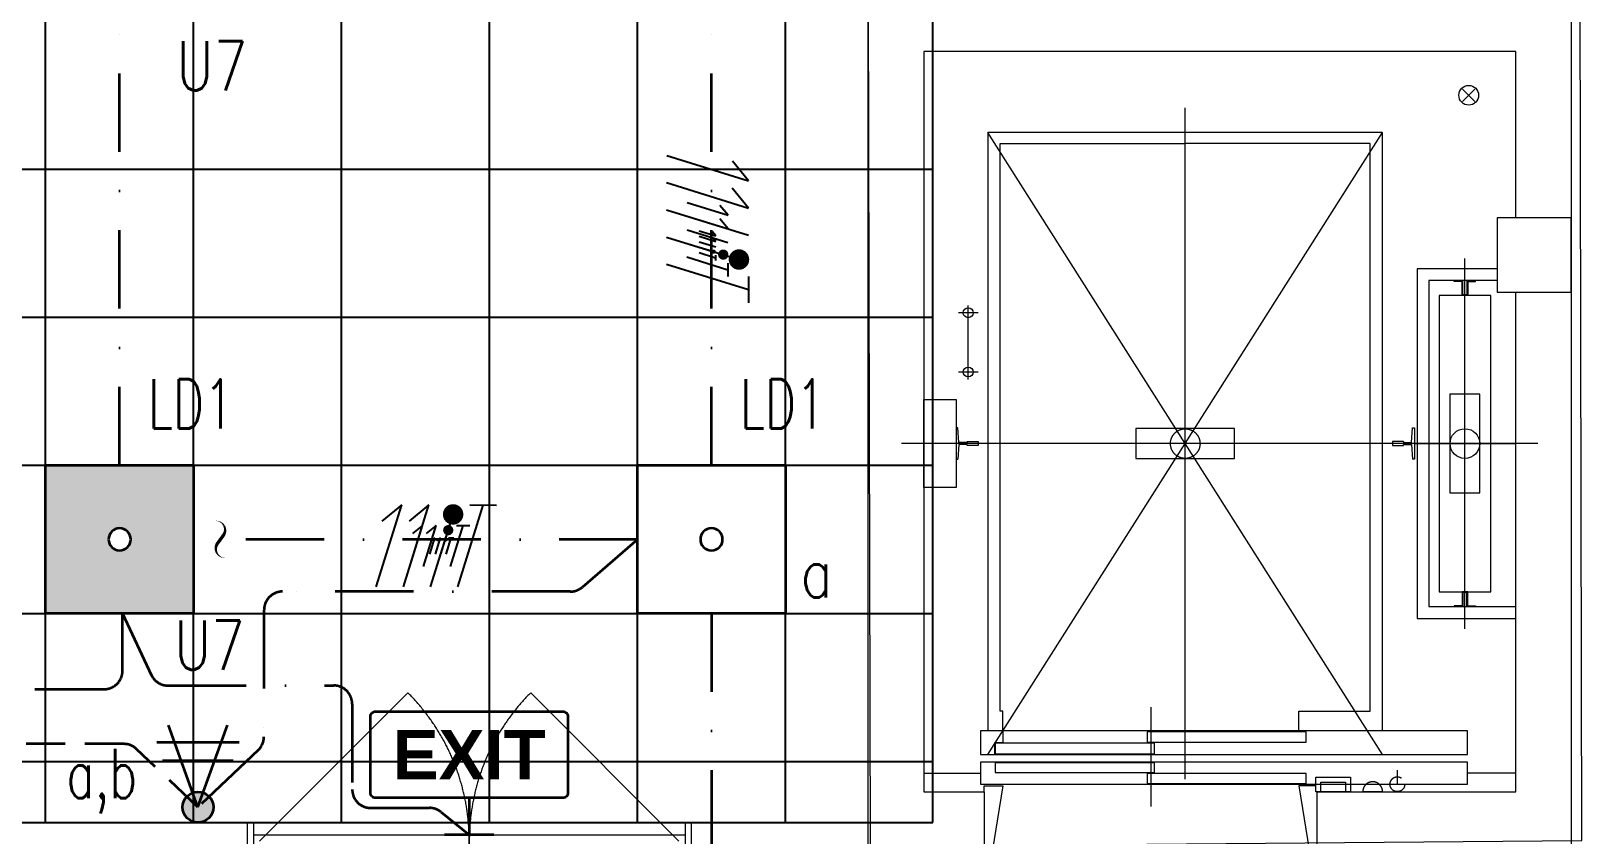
# Model space of a CAD drawing. Header units: inches. Extents: x -12418 to 183584, y -29325 to 19878.
# Drawn here: x 42541 to 48829, y -897 to 2359 of the extents above; entities that cross this region are included whole.
import ezdxf
from ezdxf.enums import TextEntityAlignment as Align

# ---------------------------------------------------------------- set-up
doc = ezdxf.new("R2010")
doc.units = ezdxf.units.IN
doc.header["$LTSCALE"] = 25
doc.header["$MEASUREMENT"] = 0
for name, pattern in [('00-Ground Floor$0$CENTERX2', [101.6, 63.5, -12.7, 12.7, -12.7]), ('00-Ground Floor$0$DASHED', [0.75, 0.5, -0.25]), ('00-Ground Floor$0$DASHED2', [9.525, 6.35, -3.175]), ('DASHDOT', [25.4, 12.7, -6.35, 0, -6.35]), ('HIDDEN', [9.525, 6.35, -3.175])]:
    doc.linetypes.add(name, pattern=pattern)
doc.layers.get('0').update_dxf_attribs({"color": 8})
for name, color, linetype, lineweight in [('00-Ground Floor$0$Aluminum', 251, 'Continuous', 5), ('00-Ground Floor$0$Axis', 251, '00-Ground Floor$0$CENTERX2', 5), ('00-Ground Floor$0$C-HYDR-CTCH', 251, 'Continuous', 5), ('00-Ground Floor$0$Cabin', 7, 'Continuous', 5), ('00-Ground Floor$0$Notes', 1, 'Continuous', 5), ('00-Ground Floor$0$Structure', 251, 'Continuous', 5), ('00-Ground Floor$0$Tech', 169, '00-Ground Floor$0$DASHED2', 5), ('00-Ground Floor$0$Walls', 251, 'Continuous', 5), ('E-LITE-CIRC', 6, 'Continuous', 25), ('E-LITE-CIRC-NUMB', 6, 'Continuous', 25), ('E-LITE-CLNG', 150, 'Continuous', 35), ('E-LITE-CLNG-CNDT', 6, 'DASHDOT', 35), ('E-LITE-CTRL', 6, 'Continuous', 25), ('E-LITE-EXIT-CTRL', 6, 'Continuous', 25), ('E-LITE-EXIT-IDEN', 6, 'Continuous', 25), ('E-LITE-EXIT-WALL @ 100', 3, 'Continuous', 35), ('E-LITE-FLOR-CNDT', 6, 'HIDDEN', 35), ('E-LITE-IDEN', 6, 'Continuous', 25), ('E-LITE-SWCH @ 100', 3, 'Continuous', 35), ('E-POWR-WIRE', 6, 'Continuous', 25), ('E-POWR-WIRE @ 100', 6, 'Continuous', 25), ('E-POWR-WIRE @ 20', 6, 'Continuous', 25), ('E-POWR-WIRE @ 50', 6, 'Continuous', 25)]:
    doc.layers.add(name, color=color, linetype=linetype, lineweight=lineweight)
doc.layers.add('00-Ground Floor$0$False Ceiling', color=251, linetype='Continuous')
doc.layers.add('E-LIGHTING CONDUIT', color=6, linetype='Continuous')
doc.styles.add('DC_Arial', font='arial.ttf', dxfattribs={"width": 0.7})
doc.styles.add('DC_Simplex', font='SIMPLEX.shx', dxfattribs={"width": 0.7})

# ---------------------------------------------------------------- blocks, each defined once
blk = doc.blocks.new('00-Ground Floor$0$T127-1_B')
at = {"layer": '00-Ground Floor$0$Cabin'}
for p, q in [((78, 4), (82, 63.5)), ((44.5, 8), (44.5, 4)), ((44.5, 4), (78, 4)), ((44.5, -8), (44.5, -4)), ((44.5, -4), (78, -4)), ((78, -4), (82, -63.5))]:
    blk.add_line(p, q, dxfattribs=at)
at = {"layer": '00-Ground Floor$0$Cabin', "ltscale": 5}
for points in [[(82, 63.5), (89, 63.5), (89, -63.5), (82, -63.5)], [(44.5, 8), (0, 8), (0, -8), (44.5, -8)]]:
    blk.add_lwpolyline(points, dxfattribs=at)
blk = doc.blocks.new('00-Ground Floor$0$T127-1_B__1680')
at = {"layer": '00-Ground Floor$0$Axis'}
blk.add_line((-990, 0), (990, 0), dxfattribs=at)
at = {"layer": '00-Ground Floor$0$Notes', "xscale": -1}
blk.add_blockref('00-Ground Floor$0$T127-1_B', (-840, 0), dxfattribs=at)
at = {"layer": '00-Ground Floor$0$Notes'}
blk.add_blockref('00-Ground Floor$0$T127-1_B', (840, 0), dxfattribs=at)
blk = doc.blocks.new('00-Ground Floor$0$JIS5K')
at = {"layer": '00-Ground Floor$0$Cabin'}
for p, q in [((60.2, 8), (60.2, 11.2)), ((60.2, -8), (60.2, -11.2))]:
    blk.add_line(p, q, dxfattribs=at)
at = {"layer": '00-Ground Floor$0$Cabin', "ltscale": 5}
for points in [[(57, 11.2), (0, 11.2), (0, -11.2), (57, -11.2)], [(60.2, 8), (3.2, 8), (3.2, -8), (60.2, -8)], [(57, 11.2), (57, 43.5), (60.2, 43.5), (60.2, 11.2)], [(57, -11.2), (57, -43.5), (60.2, -43.5), (60.2, -11.2)]]:
    blk.add_lwpolyline(points, dxfattribs=at)
blk = doc.blocks.new('00-Ground Floor$0$JIS5K__1200')
at = {"layer": '00-Ground Floor$0$Axis'}
blk.add_line((-750, 0), (750, 0), dxfattribs=at)
at = {"layer": '00-Ground Floor$0$Notes', "xscale": -1}
blk.add_blockref('00-Ground Floor$0$JIS5K', (-600, 0), dxfattribs=at)
at = {"layer": '00-Ground Floor$0$Notes'}
blk.add_blockref('00-Ground Floor$0$JIS5K', (600, 0), dxfattribs=at)
blk = doc.blocks.new('00-Ground Floor$0$对重支撑1')
at = {"layer": '00-Ground Floor$0$Cabin'}
blk.add_lwpolyline([(1060, 178), (929, 178), (929, -178), (1060, -178)], close=True, dxfattribs=at).dxf.unprotected_set("ltscale", 0)
blk = doc.blocks.new('00-Ground Floor$0$井道平面图轿厢1轿厢地坎')
at = {"layer": '00-Ground Floor$0$Axis', "ltscale": 0.864}
blk.add_lwpolyline([(0, 96), (0, -192)], dxfattribs=at)
at = {"layer": '00-Ground Floor$0$Cabin', "ltscale": 5}
for points in [[(690, 0), (690, -96), (-1285, -96), (-1285, 0)], [(15, -3), (15, -46), (-630, -46), (-630, -3)], [(630, -50), (630, -93), (-15, -93), (-15, -50)]]:
    blk.add_lwpolyline(points, close=True, dxfattribs=at)
at = {"layer": '00-Ground Floor$0$Cabin'}
for points in [[(600, 0), (600, -48)], [(600, -48), (633, -48)], [(633, -48), (633, -96)]]:
    blk.add_lwpolyline(points, dxfattribs=at)
blk = doc.blocks.new('00-Ground Floor$0$层门地坎1')
at = {"layer": '00-Ground Floor$0$Axis', "ltscale": 0.81}
blk.add_lwpolyline([(0, 90), (0, -180)], dxfattribs=at)
at = {"layer": '00-Ground Floor$0$Cabin', "ltscale": 5}
for points in [[(690, 0), (690, -90), (-1285, -90), (-1285, 0)], [(15, -47), (15, -87), (-630, -87), (-630, -47)], [(630, -3), (630, -43), (-15, -43), (-15, -3)]]:
    blk.add_lwpolyline(points, close=True, dxfattribs=at)
blk = doc.blocks.new('00-Ground Floor$0$A$Ce9e1c4c3')
at = {"layer": '00-Ground Floor$0$False Ceiling', "color": 254, "linetype": 'Continuous'}
for p, q in [((-57400, -847.4), (-57400, 8572.6)), ((-56800, -847.4), (-56800, 8572.6)), ((-56200, -847.4), (-56200, 8572.6)), ((-55600, -847.4), (-55600, 8572.6)), ((-55000, -847.4), (-55000, 8572.6)), ((-54400, -847.4), (-54400, 8572.6)), ((-62822.1, 1800), (-53802.1, 1800)), ((-62822.1, 1200), (-53802.1, 1200)), ((-62822.1, 600), (-53802.1, 600)), ((-62822.1, 0), (-53802.1, 0)), ((-62822.1, -600), (-53802.1, -600))]:
    blk.add_line(p, q, dxfattribs=at)
at = {"layer": '00-Ground Floor$0$False Ceiling', "color": 254}
for p, q in [((-53802.1, -847.4, 0), (-53802.1, 8572.6, 0)), ((-62822.1, -847.4, 0), (-53802.1, -847.4, 0))]:
    blk.add_line(p, q, dxfattribs=at)
blk = doc.blocks.new('00-Ground Floor')
at = {"layer": '00-Ground Floor$0$Aluminum', "linetype": '00-Ground Floor$0$DASHED', "ltscale": 300}
for p, q in [((43467.9, -922.4, 0), (44069, -321.4, 0)), ((45167.9, -922.4, 0), (44566.9, -321.4, 0))]:
    blk.add_line(p, q, dxfattribs=at)
at = {"layer": '00-Ground Floor$0$Aluminum'}
for p, q in [((43417.9, -847.4, 0), (43442.9, -847.4, 0)), ((43442.9, -847.4, 0), (43442.9, -947.4, 0)), ((45192.9, -847.4, 0), (45192.9, -947.4, 0)), ((45192.9, -847.4, 0), (45217.9, -847.4, 0)), ((43442.9, -897.4, 0), (45192.9, -897.4, 0))]:
    blk.add_line(p, q, dxfattribs=at)
at = {"layer": '00-Ground Floor$0$Aluminum', "linetype": '00-Ground Floor$0$DASHED', "ltscale": 300}
for centre, start, end in [((43467.9, -922.4, 0), 315, 45), ((45167.9, -922.4, 0), 135, 225)]:
    blk.add_arc(centre, 850, start, end, dxfattribs=at)
at = {"layer": '00-Ground Floor$0$Axis'}
blk.add_line((48149.8, 688), (48559.8, 688), dxfattribs=at)
at = {"layer": '00-Ground Floor$0$Axis', "ltscale": 3}
for points in [[(47220.8, -672), (47220.8, 2048)], [(48020.8, -572), (46420.8, 1948)], [(46420.8, -572), (48020.8, 1948)], [(48650.8, 688), (46070.8, 688)]]:
    blk.add_lwpolyline(points, dxfattribs=at)
at = {"layer": '00-Ground Floor$0$Axis', "ltscale": 0.24}
for points in [[(46380.8, 1218), (46300.8, 1218)], [(46380.8, 978), (46300.8, 978)]]:
    blk.add_lwpolyline(points, dxfattribs=at)
at = {"layer": '00-Ground Floor$0$Axis', "ltscale": 0.9}
blk.add_lwpolyline([(46340.8, 948), (46340.8, 1248)], dxfattribs=at)
at = {"layer": '00-Ground Floor$0$Axis', "ltscale": 1.5}
blk.add_lwpolyline([(47470.8, 688), (46970.8, 688)], dxfattribs=at)
at = {"layer": '00-Ground Floor$0$C-HYDR-CTCH', "flags": 128}
blk.add_lwpolyline([(45935.6, 2481.2), (45943.1, -943.6), (48829.4, -919.7), (48821.9, 2505.1), (45935.6, 2481.2)], dxfattribs=at)
at = {"layer": '00-Ground Floor$0$Cabin'}
for points in [[(48020.8, 1948), (46420.8, 1948)], [(46420.8, 1948), (46420.8, -476)], [(48020.8, 1948), (46420.8, 1948)], [(46420.8, 1948), (46420.8, -476)], [(46470.8, -396), (46470.8, 1904)], [(46470.8, 1904), (47220.8, 1904)], [(47970.8, 1904), (47220.8, 1904)], [(47970.8, -396), (47970.8, 1904)], [(48020.8, -476), (48020.8, 1948)], [(48020.8, -476), (48020.8, 1948)], [(48354.8, 438), (48354.8, 938)], [(46480.8, -396), (46470.8, -396)], [(46480.8, -476), (46480.8, -396)], [(47680.8, -476), (47680.8, -396)], [(47680.8, -396), (47970.8, -396)], [(46420.8, -476), (46390.8, -476)], [(46390.8, -476), (46390.8, -572)], [(46420.8, -476), (46390.8, -476)], [(46390.8, -476), (46390.8, -572)], [(48365.8, -476), (48020.8, -476)], [(48365.8, -476), (48020.8, -476)], [(48365.8, -572), (48365.8, -476)], [(48365.8, -572), (48365.8, -476)], [(46390.8, -572), (48365.8, -572)], [(46390.8, -572), (48365.8, -572)], [(46160.8, -647), (46390.8, -647)], [(48560.8, -647), (48365.8, -647)], [(46405.8, -723), (46405.8, -723), (46405.8, -698), (46480.8, -698), (46430.8, -1008), (46405.8, -1008), (46405.8, -993), (46105.8, -993)], [(47750.8, -698), (47680.8, -698), (47730.8, -1008), (47755.8, -1008), (47755.8, -993), (48055.8, -993)]]:
    blk.add_lwpolyline(points, dxfattribs=at)
at = {"layer": '00-Ground Floor$0$Cabin', "ltscale": 5}
for points in [[(48485.8, 1396.2), (48160.8, 1396.2), (48160.8, -20.2), (48560.8, -20.2)], [(48485.8, 1348.2), (48208.8, 1348.2), (48208.8, 27.8), (48560.8, 27.8)]]:
    blk.add_lwpolyline(points, dxfattribs=at)
blk.add_lwpolyline([(48459.8, 1288), (48249.8, 1288), (48249.8, 88), (48459.8, 88)], close=True, dxfattribs=at)
at = {"layer": '00-Ground Floor$0$Cabin'}
blk.add_lwpolyline([(48415.8, 888), (48293.8, 888), (48293.8, 488), (48415.8, 488)], close=True, dxfattribs=at)
at = {"layer": '00-Ground Floor$0$Cabin', "ltscale": 50}
blk.add_lwpolyline([(47020.8, 749), (47020.8, 627), (47420.8, 627), (47420.8, 749)], close=True, dxfattribs=at)
at = {"layer": '00-Ground Floor$0$Cabin'}
for centre, radius in [((46340.8, 1218), 20), ((46340.8, 978), 20), ((48354.8, 688), 60)]:
    blk.add_circle(centre, radius, dxfattribs=at)
at = {"layer": '00-Ground Floor$0$Notes'}
for p, q in [((48395.3, 2124.1), (48345.3, 2074.1)), ((48395.3, 2074.1), (48345.3, 2124.1))]:
    blk.add_line(p, q, dxfattribs=at)
blk.add_circle((48370.3, 2099.1), 40, dxfattribs=at)
at = {"layer": '00-Ground Floor$0$Structure'}
for points in [[(48560.8, 1602), (48560.8, 2277), (46160.8, 2277), (46160.8, -723), (46405.8, -723), (46405.8, -948), (45935.8, -948), (45935.8, 2502), (48785.8, 2502), (48785.8, -948), (47755.8, -948)], [(47755.8, -948), (47755.8, -723), (48560.8, -723), (48560.8, 1302)]]:
    blk.add_lwpolyline(points, dxfattribs=at)
blk.add_lwpolyline([(48485.8, 1302), (48785.8, 1302), (48785.8, 1602), (48485.8, 1602)], close=True, dxfattribs=at)
at = {"layer": '00-Ground Floor$0$Tech', "ltscale": 9}
for points in [[(47750.8, -663), (47890.8, -663), (47890.8, -723), (47750.8, -723)], [(47770.8, -683), (47870.8, -683), (47870.8, -723), (47770.8, -723)]]:
    blk.add_lwpolyline(points, close=True, dxfattribs=at)
at = {"layer": '00-Ground Floor$0$Tech', "ltscale": 0.36}
blk.add_lwpolyline([(48080.8, -692), (48080.8, -632)], dxfattribs=at)
at = {"layer": '00-Ground Floor$0$Tech', "ltscale": 0.48}
blk.add_lwpolyline([(47940.8, -722), (48020.8, -722)], dxfattribs=at)
at = {"layer": '00-Ground Floor$0$Tech', "ltscale": 5}
blk.add_circle((47220.8, 688), 60, dxfattribs=at)
at = {"layer": '00-Ground Floor$0$Tech'}
blk.add_circle((48080.8, -692), 30, dxfattribs=at)
blk.add_arc((47980.8, -722), 40, 0, 180, dxfattribs=at)
at = {"layer": '00-Ground Floor$0$Walls'}
for p, q in [((37177.9, -847.4, 0), (43417.9, -847.4, 0)), ((43417.9, -847.4, 0), (43417.9, -947.4, 0)), ((45217.9, -847.4, 0), (45935.8, -847.4)), ((45217.9, -847.4, 0), (45217.9, -947.4, 0))]:
    blk.add_line(p, q, dxfattribs=at)
at = {"layer": '00-Ground Floor$0$False Ceiling', "color": 254}
blk.add_blockref('00-Ground Floor$0$A$Ce9e1c4c3', (100000, 0), dxfattribs=at)
at = {"layer": '00-Ground Floor$0$Notes', "xscale": -1, "rotation": 270.0000015352345}
blk.add_blockref('00-Ground Floor$0$JIS5K__1200', (48354.8, 688), dxfattribs=at)
at = {"layer": '00-Ground Floor$0$Notes', "yscale": -1, "rotation": 180}
for name in ['00-Ground Floor$0$对重支撑1', '00-Ground Floor$0$T127-1_B__1680']:
    blk.add_blockref(name, (47220.8, 688), dxfattribs=at)
at = {"layer": '00-Ground Floor$0$Notes', "xscale": -1}
for name, p in [('00-Ground Floor$0$井道平面图轿厢1轿厢地坎', (47080.8, -476)), ('00-Ground Floor$0$层门地坎1', (47080.8, -602))]:
    blk.add_blockref(name, p, dxfattribs=at)
blk = doc.blocks.new('*U303')
h = blk.add_hatch(color=254)
h.dxf.hatch_style = 1
h.paths.add_polyline_path([(-300, 300), (-300, -300), (300, -300), (300, 300)])
edge = h.paths.add_edge_path(flags=16)
edge.add_arc((0, 0), 45, 0, 360)
blk.add_lwpolyline([(-300, 300), (-300, -300), (300, -300), (300, 300)], close=True)
blk.add_circle((0, 0), 45)
at = {"layer": 'E-LITE-CIRC-NUMB', "style": 'DC_Simplex', "width": 0.7, "flags": 8}
blk.add_attdef('CIRCUIT', text='', height=200, rotation=0, dxfattribs=at).set_placement((-473.9, 300), align=Align.RIGHT)
at = {"layer": 'E-LITE-CTRL', "style": 'DC_Simplex', "width": 0.7, "flags": 8}
blk.add_attdef('CONTROL', (1118.9, -935), '', height=200, rotation=360, dxfattribs=at)
at = {"layer": 'E-LITE-IDEN', "style": 'DC_Simplex', "width": 0.7, "flags": 8}
blk.add_attdef('TYPE', (-114.6, 448.6), '', height=200, rotation=360, dxfattribs=at)
blk = doc.blocks.new('*U14')
blk.add_lwpolyline([(-300, 300), (-300, -300), (300, -300), (300, 300)], close=True)
blk.add_circle((0, 0), 45)
at = {"layer": 'E-LITE-CIRC-NUMB', "style": 'DC_Simplex', "width": 0.7, "flags": 8}
blk.add_attdef('CIRCUIT', text='', height=200, rotation=0, dxfattribs=at).set_placement((-473.9, 300), align=Align.RIGHT)
at = {"layer": 'E-LITE-CTRL', "style": 'DC_Simplex', "width": 0.7, "flags": 8}
blk.add_attdef('CONTROL', (1118.9, -935), '', height=200, rotation=360, dxfattribs=at)
at = {"layer": 'E-LITE-IDEN', "style": 'DC_Simplex', "width": 0.7, "flags": 8}
blk.add_attdef('TYPE', (-114.6, 448.6), '', height=200, rotation=360, dxfattribs=at)
blk = doc.blocks.new('*U17')
for p, q in [((0, 0), (0, -1.5)), ((1, -1.5), (-1, -1.5))]:
    blk.add_line(p, q)
blk.add_lwpolyline([(3.8, 0), (-3.8, 0, -0.414214), (-4, 0.2), (-4, 3.3, -0.414214), (-3.8, 3.5), (3.8, 3.5, -0.414214), (4, 3.3), (4, 0.2, -0.414214)], format="xyb", close=True)
at = {"color": 251, "insert": (0, 1.75), "char_height": 2, "attachment_point": 5, "style": 'DC_Arial'}
blk.add_mtext('{\\fArial|b1|i0|c0|p34;\\W1;EXIT}', dxfattribs=at)
at = {"layer": 'E-LITE-EXIT-CTRL', "style": 'DC_Simplex', "width": 0.7, "flags": 8}
blk.add_attdef('CONTROL', (4.5, -2.5), '', height=2, rotation=360, dxfattribs=at)
at = {"layer": 'E-LITE-EXIT-IDEN', "style": 'DC_Simplex', "width": 0.7, "flags": 8}
blk.add_attdef('TYPE', (4.5, 4), '', height=2, rotation=360, dxfattribs=at)
blk = doc.blocks.new('*U39')
blk.add_hatch(color=256).paths.add_polyline_path([(-0.625, -0.625, 1), (0.625, -0.625, 1)])
for p, q in [((0, -0.625), (-1.2, -3.947)), ((0, -0.625), (1.2, -3.947)), ((-1.433, -2.5), (1.433, -2.5)), ((-1.665, -3.25), (1.665, -3.25))]:
    blk.add_line(p, q)
blk.add_circle((0, -0.625), 0.625)
at = {"layer": 'E-LITE-CTRL', "style": 'DC_Simplex', "width": 0.7, "flags": 8}
blk.add_attdef('CONTROL', (-26.627, -10.116), '', height=2, rotation=360, dxfattribs=at)
at = {"layer": 'E-LITE-IDEN', "style": 'DC_Simplex', "width": 0.7, "flags": 8}
blk.add_attdef('TYPE', text='', height=2, rotation=360, dxfattribs=at).set_placement((-31.991, -10.116), align=Align.RIGHT)
blk = doc.blocks.new('*U87')
for p, q in [((-1.653, 3.821), (1.668, 2.791)), ((1.668, 2.791), (1.009, 3.593)), ((-1.655, 2.719), (1.665, 1.689)), ((1.665, 1.689), (1.006, 2.491)), ((-1.658, 1.617), (1.663, 0.587)), ((-1.66, 0.515), (1.66, -0.515)), ((-1.663, -0.587), (1.658, -1.617)), ((1.659, -1.078), (1.657, -2.157))]:
    blk.add_line(p, q)
at = {"const_width": 0.414}
blk.add_lwpolyline([(1.278, -0.19, 1), (1.277, -0.604, 1)], format="xyb", close=True, dxfattribs=at)
blk = doc.blocks.new('*U1372')
at = {"layer": 'E-POWR-WIRE @ 100', "xscale": 100, "yscale": 100, "zscale": 100}
blk.add_blockref('*U87', (45283.7, 1473.4), dxfattribs=at)
at = {"layer": 'E-POWR-WIRE @ 20', "xscale": 20, "yscale": 20, "zscale": 20}
blk.add_blockref('*U87', (45283.7, 1473.4), dxfattribs=at)
at = {"layer": 'E-POWR-WIRE @ 50', "xscale": 50, "yscale": 50, "zscale": 50}
blk.add_blockref('*U87', (45283.7, 1473.4), dxfattribs=at)
blk = doc.blocks.new('*U81')
for p, q in [((-2.719, -1.655), (-1.689, 1.665)), ((-1.689, 1.665), (-2.491, 1.006)), ((-1.617, -1.658), (-0.587, 1.663)), ((-0.587, 1.663), (-1.389, 1.004)), ((-0.515, -1.66), (0.515, 1.66)), ((0.587, -1.663), (1.617, 1.658)), ((1.078, 1.659), (2.157, 1.657))]:
    blk.add_line(p, q)
at = {"const_width": 0.414}
blk.add_lwpolyline([(0.19, 1.278, 1), (0.604, 1.277, 1)], format="xyb", close=True, dxfattribs=at)
blk = doc.blocks.new('*U1410')
at = {"layer": 'E-POWR-WIRE @ 100', "xscale": 100, "yscale": 100, "zscale": 100}
blk.add_blockref('*U81', (44212.7, 273.4), dxfattribs=at)
at = {"layer": 'E-POWR-WIRE @ 20', "xscale": 20, "yscale": 20, "zscale": 20}
blk.add_blockref('*U81', (44212.7, 273.4), dxfattribs=at)
at = {"layer": 'E-POWR-WIRE @ 50', "xscale": 50, "yscale": 50, "zscale": 50}
blk.add_blockref('*U81', (44212.7, 273.4), dxfattribs=at)
blk = doc.blocks.new('CD-CUT')
at = {"linetype": 'Continuous'}
blk.add_lwpolyline([(-30.4, 100, 0, 1.75, 0), (-13.9, 97.3, 1.75, 17.5, -0.545095), (15.4, 21.1, 17.5, 17.5, 0), (-15.4, -21.1, 17.5, 1.75, 0.545095), (13.9, -97.3, 1.75, 0, 0), (30.4, -100, 0, 0, 0)], format="xyseb", dxfattribs=at)

msp = doc.modelspace()

# ---------------------------------------------------------------- linework, layer by layer
at = {"layer": 'E-LITE-CLNG-CNDT', "color": 1}
msp.add_lwpolyline([(42900, 600), (42900, 2400)], dxfattribs=at)
at = {"layer": 'E-LITE-CLNG-CNDT'}
for points in [[(45300, 600), (45300, 2400)], [(45000, 300), (43309, 300)]]:
    msp.add_lwpolyline(points, dxfattribs=at)
for points in [[(45000, 300), (44776.3, 106.8, -0.179979), (44727.3, 88.6), (43560.6, 88.6, 0.414214), (43485.6, 13.6), (43485.6, -499.3, -0.206019), (43462.1, -553.7), (43217.9, -784.9)], [(45300, 0), (45300, -1064.2, -0.414214), (45225, -1139.2), (19434.9, -1139.2, 0.414214), (19359.9, -1214.2), (19359.9, -2847.4)]]:
    msp.add_lwpolyline(points, format="xyb", dxfattribs=at)
at = {"layer": 'E-LITE-CLNG-CNDT', "color": 1, "elevation": 0}
msp.add_lwpolyline([(35495.4, 129.1), (35495.4, -231.8, 0.414214), (35570.4, -306.8), (42837.3, -306.8, 0.414214), (42912.3, -231.8), (42912.3, 0)], format="xyb", dxfattribs=at)
at = {"layer": 'E-LITE-CLNG-CNDT', "color": 1}
msp.add_lwpolyline([(42912.3, 0), (43029.8, -251.6, 0.280712), (43096.4, -292.2), (43768.3, -292.1, -0.41424), (43843.3, -367.1), (43843.3, -712.9, 0.414214), (43918.3, -787.9), (44156.2, -787.9, -0.172304), (44203.5, -804.7), (44317.6, -897.4)], format="xyb", dxfattribs=at)
at = {"layer": 'E-LITE-FLOR-CNDT', "elevation": 0}
msp.add_lwpolyline([(43217.9, -784.9), (42969.2, -549.4, 0.191825), (42917.6, -528.9), (37457.2, -528.9, -0.414214), (37382.2, -453.9), (37382.2, 8219.3, -0.414214), (37457.2, 8294.3), (42936.3, 8294.3), (43217.9, 8510.1)], format="xyb", dxfattribs=at)

# ---------------------------------------------------------------- block references
at = {"layer": 'E-LIGHTING CONDUIT', "xscale": 0.762, "yscale": 0.762, "zscale": 0.762}
msp.add_blockref('CD-CUT', (43309, 300), dxfattribs=at)
at = {"layer": 'E-LITE-CLNG'}
ref = msp.add_blockref('*U303', (42900, 300), dxfattribs=dict(at, xscale=-1))
ref.add_attrib('TYPE', 'LD1', (43014.6, 748.6), dxfattribs={"layer": 'E-LITE-IDEN', "height": 200, "rotation": 0, "style": 'DC_Simplex', "width": 0.7, "flags": 8})
ref = msp.add_blockref('*U14', (45300, 300), dxfattribs=dict(at, xscale=-1))
ref.add_attrib('TYPE', 'LD1', (45414.6, 748.6), dxfattribs={"layer": 'E-LITE-IDEN', "height": 200, "rotation": 0, "style": 'DC_Simplex', "width": 0.7, "flags": 8})
at = {"layer": 'E-LITE-CLNG-CNDT', "color": 1}
msp.add_blockref('00-Ground Floor', (0, 0), dxfattribs=at)
at = {"layer": 'E-LITE-EXIT-WALL @ 100', "xscale": 100, "yscale": 100, "zscale": 100}
msp.add_blockref('*U17', (44317.6, -747.4), dxfattribs=at)
at = {"layer": 'E-LITE-SWCH @ 100'}
ref = msp.add_blockref('*U39', (43217.9, -847.4, 0), dxfattribs=dict(at, xscale=100, yscale=100, zscale=100, rotation=180))
ref.add_attrib('CONTROL', 'a,b', (42684.4, -748.9, 0), dxfattribs={"layer": 'E-LITE-CTRL', "height": 200, "rotation": 360, "style": 'DC_Simplex', "width": 0.7, "flags": 8})
at = {"layer": 'E-POWR-WIRE'}
for name in ['*U1372', '*U1410']:
    msp.add_blockref(name, (0, 0), dxfattribs=at)

# ---------------------------------------------------------------- texts
at = {"layer": 'E-LITE-CIRC', "style": 'DC_Simplex', "width": 0.8}
for s, p in [('U7', (43130.7, 2118.7)), ('a', (45660.7, 65)), ('U7', (43120.4, -228.4))]:
    msp.add_text(s, height=200, rotation=0.00003, dxfattribs=at).set_placement(p)

doc.saveas('drawing.dxf')
